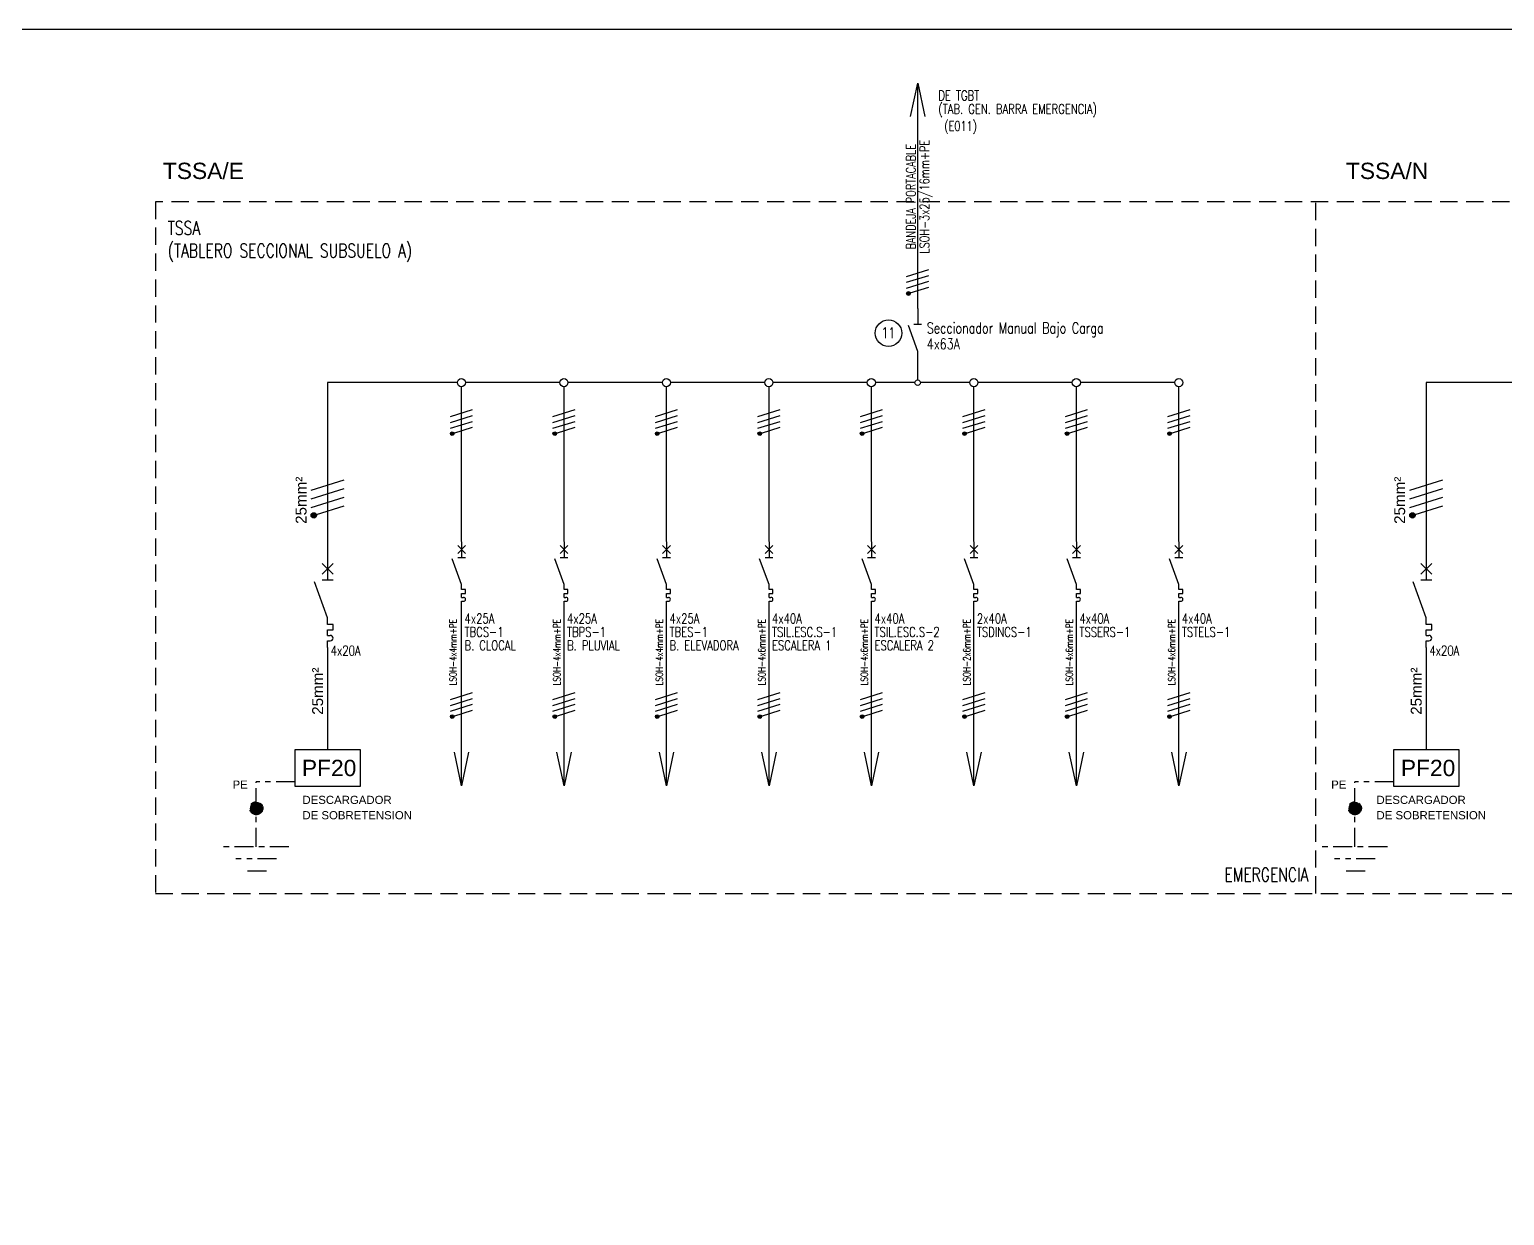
# Model space of a CAD drawing. Extents: x 3521 to 3783, y 1252 to 1654.
# Drawn here: x 3576.43 to 3603.56, y 1329.97 to 1351.78 of the extents above; entities that cross this region are included whole.
import ezdxf
from ezdxf.enums import TextEntityAlignment as Align

# ---------------------------------------------------------------- set-up
doc = ezdxf.new("R2010")
doc.units = 0
doc.linetypes.add('OCJ-ESQUEMAS UNIFILARES-CORREGIDOS IDO-REV.br$0$DASHED', pattern=[19.05, 12.7, -6.35])
doc.linetypes.add('OCJ-ESQUEMAS UNIFILARES-CORREGIDOS IDO-REV.br$0$EJE_5', pattern=[7.1, 5, -1, 0.1, -1])
for name, color, linetype in [('OCJ-ESQUEMAS UNIFILARES-CORREGIDOS IDO-REV.br$0$00-IE', 1, 'Continuous'), ('OCJ-ESQUEMAS UNIFILARES-CORREGIDOS IDO-REV.br$0$00-IE-CABLES', 10, 'Continuous'), ('OCJ-ESQUEMAS UNIFILARES-CORREGIDOS IDO-REV.br$0$01-ELE-APARATOS', 170, 'Continuous'), ('OCJ-ESQUEMAS UNIFILARES-CORREGIDOS IDO-REV.br$0$CABLES', 10, 'Continuous'), ('OCJ-ESQUEMAS UNIFILARES-CORREGIDOS IDO-REV.br$0$ELECTRIC', 4, 'Continuous'), ('OCJ-ESQUEMAS UNIFILARES-CORREGIDOS IDO-REV.br$0$NOMBRE DE PLANOS', 6, 'Continuous'), ('OCJ-ESQUEMAS UNIFILARES-CORREGIDOS IDO-REV.br$0$PAT', 80, 'Continuous'), ('OCJ-ESQUEMAS UNIFILARES-CORREGIDOS IDO-REV.br$0$TEXTO', 7, 'Continuous'), ('OCJ-ESQUEMAS UNIFILARES-CORREGIDOS IDO-REV.br$0$Textos', 4, 'Continuous')]:
    doc.layers.add(name, color=color, linetype=linetype)
doc.styles.add('OCJ-ESQUEMAS UNIFILARES-CORREGIDOS IDO-REV.br$0$ARIAL', font='arial.ttf', dxfattribs={"height": 0.2})
doc.styles.add('OCJ-ESQUEMAS UNIFILARES-CORREGIDOS IDO-REV.br$0$COTAS', font='sanss___.ttf', dxfattribs={"width": 0.7})
doc.styles.add('OCJ-ESQUEMAS UNIFILARES-CORREGIDOS IDO-REV.br$0$Electricidad', font='ROMANS.SHX', dxfattribs={"width": 0.75, "height": 0.175})

# ---------------------------------------------------------------- blocks, each defined once
blk = doc.blocks.new('OCJ-ESQUEMAS UNIFILARES-CORREGIDOS IDO-REV.br$0$A$C7AFF483F')
for points in [[(0, 0.88), (0, 0.592)], [(0, 0.09), (-0.172, 0.564)], [(-0.072, 0.592), (0.072, 0.592)], [(0, 0), (0, 0.09)]]:
    blk.add_lwpolyline(points)
blk = doc.blocks.new('OCJ-ESQUEMAS UNIFILARES-CORREGIDOS IDO-REV.br$0$ITM')
at = {"layer": 'OCJ-ESQUEMAS UNIFILARES-CORREGIDOS IDO-REV.br$0$01-ELE-APARATOS'}
for p, q in [((0, 0.225), (0.05, 0.225)), ((0, 0.125), (0.05, 0.125))]:
    blk.add_line(p, q, dxfattribs=at)
for points in [[(0, 1.65), (0, 1.25)], [(-0.1, 1.55), (0.1, 1.35)], [(-0.1, 1.35), (0.1, 1.55)], [(0, 0.55), (-0.239, 1.208)], [(-0.1, 1.25), (0.1, 1.25)], [(0, 0.425), (0, 0.55)], [(0, 0.325), (0.1, 0.325), (0.1, 0.425), (0, 0.425)], [(0, 0.225), (0, 0.325)], [(0, 0), (0, 0.125)]]:
    blk.add_lwpolyline(points, dxfattribs=at)
blk.add_arc((0.05, 0.175), 0.05, 270, 90, dxfattribs=at)
blk = doc.blocks.new('OCJ-ESQUEMAS UNIFILARES-CORREGIDOS IDO-REV.br$0$Unif-Interruptor-Term')
for p, q in [((0, -1.013), (0.045, -1.013)), ((0, -1.103), (0.045, -1.103))]:
    blk.add_line(p, q)
for points in [[(-0.09, 0.177), (0.09, -0.003)], [(-0.09, -0.003), (0.09, 0.177)], [(0, 0.267), (0, -0.093)], [(0, -0.72), (-0.215, -0.128)], [(-0.09, -0.093), (0.09, -0.093)], [(0, -0.833), (0, -0.72)], [(0, -0.923), (0.09, -0.923), (0.09, -0.833), (0, -0.833)], [(0, -1.013), (0, -0.923)], [(0, -1.215), (0, -1.103)]]:
    blk.add_lwpolyline(points)
blk.add_arc((0.045, -1.058), 0.045, 270, 90)

msp = doc.modelspace()

# ---------------------------------------------------------------- hatches: boundary and pattern name
at = {"layer": 'OCJ-ESQUEMAS UNIFILARES-CORREGIDOS IDO-REV.br$0$00-IE-CABLES'}
for points in [[(3592.571, 1346.908, 1), (3592.626, 1346.948, 1)], [(3584.182, 1344.331, 1), (3584.237, 1344.371, 1)], [(3586.067, 1344.331, 1), (3586.121, 1344.371, 1)], [(3587.952, 1344.331, 1), (3588.006, 1344.371, 1)], [(3589.836, 1344.331, 1), (3589.891, 1344.371, 1)], [(3591.721, 1344.331, 1), (3591.776, 1344.371, 1)], [(3593.606, 1344.331, 1), (3593.66, 1344.371, 1)], [(3595.491, 1344.331, 1), (3595.545, 1344.371, 1)], [(3597.375, 1344.331, 1), (3597.43, 1344.371, 1)], [(3584.182, 1339.129, 1), (3584.237, 1339.169, 1)], [(3586.067, 1339.129, 1), (3586.121, 1339.169, 1)], [(3587.952, 1339.129, 1), (3588.006, 1339.169, 1)], [(3589.836, 1339.129, 1), (3589.891, 1339.169, 1)], [(3591.721, 1339.129, 1), (3591.776, 1339.169, 1)], [(3593.606, 1339.129, 1), (3593.66, 1339.169, 1)], [(3595.491, 1339.129, 1), (3595.545, 1339.169, 1)], [(3597.375, 1339.129, 1), (3597.43, 1339.169, 1)]]:
    msp.add_hatch(color=256, dxfattribs=at).paths.add_polyline_path(points)
at = {"layer": 'OCJ-ESQUEMAS UNIFILARES-CORREGIDOS IDO-REV.br$0$CABLES'}
for points in [[(3581.704, 1342.878, 1), (3581.623, 1342.819, 1)], [(3601.91, 1342.878, 1), (3601.829, 1342.819, 1)]]:
    msp.add_hatch(color=256, dxfattribs=at).paths.add_polyline_path(points)
at = {"layer": 'OCJ-ESQUEMAS UNIFILARES-CORREGIDOS IDO-REV.br$0$PAT', "linetype": 'OCJ-ESQUEMAS UNIFILARES-CORREGIDOS IDO-REV.br$0$EJE_5', "ltscale": 0.07}
h = msp.add_hatch(color=256, dxfattribs=at)
h.paths.add_polyline_path([(3580.485, 1337.463), (3580.725, 1337.463, 1)])
h.paths.add_polyline_path([(3580.725, 1337.463), (3580.605, 1337.463), (3580.605, 1337.343, 0.414214)])
h.paths.add_polyline_path([(3580.605, 1337.463), (3580.485, 1337.463, 0.414214), (3580.605, 1337.343)])
h = msp.add_hatch(color=256, dxfattribs=at)
h.paths.add_polyline_path([(3600.691, 1337.463), (3600.931, 1337.463, 1)])
h.paths.add_polyline_path([(3600.931, 1337.463), (3600.811, 1337.463), (3600.811, 1337.343, 0.414214)])
h.paths.add_polyline_path([(3600.811, 1337.463), (3600.691, 1337.463, 0.414214), (3600.811, 1337.343)])

# ---------------------------------------------------------------- linework, layer by layer
at = {"layer": 'OCJ-ESQUEMAS UNIFILARES-CORREGIDOS IDO-REV.br$0$00-IE'}
for p, q in [((3581.917, 1345.289), (3581.917, 1342.066)), ((3584.304, 1345.289), (3581.917, 1345.289)), ((3586.189, 1345.289), (3584.452, 1345.289)), ((3588.074, 1345.289), (3586.337, 1345.289)), ((3589.959, 1345.289), (3588.222, 1345.289)), ((3591.843, 1345.289), (3590.107, 1345.289)), ((3592.72, 1345.289), (3591.992, 1345.289)), ((3593.728, 1345.289), (3592.82, 1345.289)), ((3595.613, 1345.289), (3593.876, 1345.289)), ((3597.498, 1345.289), (3595.761, 1345.289)), ((3602.123, 1345.289), (3602.123, 1342.066)), ((3612.098, 1345.289), (3602.123, 1345.289)), ((3581.917, 1340.416), (3581.917, 1338.545)), ((3602.123, 1340.416), (3602.123, 1338.545))]:
    msp.add_line(p, q, dxfattribs=at)
at = {"layer": 'OCJ-ESQUEMAS UNIFILARES-CORREGIDOS IDO-REV.br$0$00-IE-CABLES'}
for p, q in [((3592.77, 1346.653), (3592.77, 1350.798)), ((3592.77, 1345.339), (3592.77, 1345.847)), ((3584.381, 1342.365), (3584.381, 1345.215)), ((3586.265, 1342.365), (3586.265, 1345.215)), ((3588.15, 1342.365), (3588.15, 1345.215)), ((3590.035, 1342.365), (3590.035, 1345.215)), ((3591.92, 1342.365), (3591.92, 1345.215)), ((3593.804, 1342.365), (3593.804, 1345.215)), ((3595.689, 1342.365), (3595.689, 1345.215)), ((3597.574, 1342.365), (3597.574, 1345.215)), ((3584.381, 1337.876), (3584.381, 1341.179)), ((3586.265, 1337.876), (3586.265, 1341.179)), ((3588.15, 1337.876), (3588.15, 1341.179)), ((3590.035, 1337.876), (3590.035, 1341.179)), ((3591.92, 1337.876), (3591.92, 1341.179)), ((3593.804, 1337.876), (3593.804, 1341.179)), ((3595.689, 1337.876), (3595.689, 1341.179)), ((3597.574, 1337.876), (3597.574, 1341.179))]:
    msp.add_line(p, q, dxfattribs=at)
for points in [[(3592.639, 1350.18), (3592.77, 1350.798), (3592.901, 1350.18)], [(3592.566, 1347.242), (3592.973, 1347.37)], [(3592.566, 1347.134), (3592.973, 1347.262)], [(3592.566, 1347.026), (3592.973, 1347.154)], [(3592.631, 1346.938), (3592.973, 1347.046)], [(3584.177, 1344.665), (3584.584, 1344.793)], [(3586.062, 1344.665), (3586.469, 1344.793)], [(3587.947, 1344.665), (3588.354, 1344.793)], [(3589.831, 1344.665), (3590.238, 1344.793)], [(3591.716, 1344.665), (3592.123, 1344.793)], [(3593.601, 1344.665), (3594.008, 1344.793)], [(3595.486, 1344.665), (3595.893, 1344.793)], [(3597.371, 1344.665), (3597.778, 1344.793)], [(3584.177, 1344.557), (3584.584, 1344.685)], [(3584.177, 1344.449), (3584.584, 1344.577)], [(3584.241, 1344.361), (3584.584, 1344.469)], [(3586.062, 1344.557), (3586.469, 1344.685)], [(3586.062, 1344.449), (3586.469, 1344.577)], [(3586.126, 1344.361), (3586.469, 1344.469)], [(3587.947, 1344.557), (3588.354, 1344.685)], [(3587.947, 1344.449), (3588.354, 1344.577)], [(3588.011, 1344.361), (3588.354, 1344.469)], [(3589.831, 1344.557), (3590.238, 1344.685)], [(3589.831, 1344.449), (3590.238, 1344.577)], [(3589.896, 1344.361), (3590.238, 1344.469)], [(3591.716, 1344.557), (3592.123, 1344.685)], [(3591.716, 1344.449), (3592.123, 1344.577)], [(3591.781, 1344.361), (3592.123, 1344.469)], [(3593.601, 1344.557), (3594.008, 1344.685)], [(3593.601, 1344.449), (3594.008, 1344.577)], [(3593.665, 1344.361), (3594.008, 1344.469)], [(3595.486, 1344.557), (3595.893, 1344.685)], [(3595.486, 1344.449), (3595.893, 1344.577)], [(3595.55, 1344.361), (3595.893, 1344.469)], [(3597.371, 1344.557), (3597.778, 1344.685)], [(3597.371, 1344.449), (3597.778, 1344.577)], [(3597.435, 1344.361), (3597.778, 1344.469)], [(3584.177, 1339.463), (3584.584, 1339.591)], [(3586.062, 1339.463), (3586.469, 1339.591)], [(3587.947, 1339.463), (3588.354, 1339.591)], [(3589.831, 1339.463), (3590.238, 1339.591)], [(3591.716, 1339.463), (3592.123, 1339.591)], [(3593.601, 1339.463), (3594.008, 1339.591)], [(3595.486, 1339.463), (3595.893, 1339.591)], [(3597.371, 1339.463), (3597.778, 1339.591)], [(3584.177, 1339.355), (3584.584, 1339.483)], [(3584.177, 1339.247), (3584.584, 1339.375)], [(3586.062, 1339.355), (3586.469, 1339.483)], [(3586.062, 1339.247), (3586.469, 1339.375)], [(3587.947, 1339.355), (3588.354, 1339.483)], [(3587.947, 1339.247), (3588.354, 1339.375)], [(3589.831, 1339.355), (3590.238, 1339.483)], [(3589.831, 1339.247), (3590.238, 1339.375)], [(3591.716, 1339.355), (3592.123, 1339.483)], [(3591.716, 1339.247), (3592.123, 1339.375)], [(3593.601, 1339.355), (3594.008, 1339.483)], [(3593.601, 1339.247), (3594.008, 1339.375)], [(3595.486, 1339.355), (3595.893, 1339.483)], [(3595.486, 1339.247), (3595.893, 1339.375)], [(3597.371, 1339.355), (3597.778, 1339.483)], [(3597.371, 1339.247), (3597.778, 1339.375)], [(3584.241, 1339.159), (3584.584, 1339.267)], [(3586.126, 1339.159), (3586.469, 1339.267)], [(3588.011, 1339.159), (3588.354, 1339.267)], [(3589.896, 1339.159), (3590.238, 1339.267)], [(3591.781, 1339.159), (3592.123, 1339.267)], [(3593.665, 1339.159), (3594.008, 1339.267)], [(3595.55, 1339.159), (3595.893, 1339.267)], [(3597.435, 1339.159), (3597.778, 1339.267)], [(3584.511, 1338.494), (3584.381, 1337.876), (3584.25, 1338.494)], [(3586.396, 1338.494), (3586.265, 1337.876), (3586.135, 1338.494)], [(3588.281, 1338.494), (3588.15, 1337.876), (3588.019, 1338.494)], [(3590.166, 1338.494), (3590.035, 1337.876), (3589.904, 1338.494)], [(3592.051, 1338.494), (3591.92, 1337.876), (3591.789, 1338.494)], [(3593.935, 1338.494), (3593.804, 1337.876), (3593.674, 1338.494)], [(3595.82, 1338.494), (3595.689, 1337.876), (3595.558, 1338.494)], [(3597.705, 1338.494), (3597.574, 1337.876), (3597.443, 1338.494)]]:
    msp.add_lwpolyline(points, dxfattribs=at)
at = {"layer": 'OCJ-ESQUEMAS UNIFILARES-CORREGIDOS IDO-REV.br$0$00-IE-CABLES', "color": 3}
for points in [[(3581.319, 1338.545), (3582.516, 1338.545), (3582.516, 1337.863), (3581.319, 1337.863)], [(3601.525, 1338.545), (3602.722, 1338.545), (3602.722, 1337.863), (3601.525, 1337.863)]]:
    msp.add_lwpolyline(points, close=True, dxfattribs=at)
at = {"layer": 'OCJ-ESQUEMAS UNIFILARES-CORREGIDOS IDO-REV.br$0$00-IE-CABLES'}
for centre, radius in [((3592.599, 1346.928), 0.0338), ((3584.378, 1345.289), 0.0741), ((3586.263, 1345.289), 0.0741), ((3588.148, 1345.289), 0.0741), ((3590.033, 1345.289), 0.0741), ((3591.917, 1345.289), 0.0741), ((3593.802, 1345.289), 0.0741), ((3595.687, 1345.289), 0.0741), ((3597.572, 1345.289), 0.0741), ((3584.209, 1344.351), 0.0338), ((3586.094, 1344.351), 0.0338), ((3587.979, 1344.351), 0.0338), ((3589.864, 1344.351), 0.0338), ((3591.748, 1344.351), 0.0338), ((3593.633, 1344.351), 0.0338), ((3595.518, 1344.351), 0.0338), ((3597.403, 1344.351), 0.0338), ((3584.209, 1339.149), 0.0338), ((3586.094, 1339.149), 0.0338), ((3587.979, 1339.149), 0.0338), ((3589.864, 1339.149), 0.0338), ((3591.748, 1339.149), 0.0338), ((3593.633, 1339.149), 0.0338), ((3595.518, 1339.149), 0.0338), ((3597.403, 1339.149), 0.0338)]:
    msp.add_circle(centre, radius, dxfattribs=at)
at = {"layer": 'OCJ-ESQUEMAS UNIFILARES-CORREGIDOS IDO-REV.br$0$CABLES'}
for points in [[(3581.616, 1343.313), (3582.219, 1343.504)], [(3601.822, 1343.313), (3602.425, 1343.504)], [(3581.616, 1343.153), (3582.219, 1343.344)], [(3581.616, 1342.993), (3582.219, 1343.184)], [(3601.822, 1343.153), (3602.425, 1343.344)], [(3601.822, 1342.993), (3602.425, 1343.184)], [(3581.711, 1342.863), (3582.219, 1343.024)], [(3601.917, 1342.863), (3602.425, 1343.024)]]:
    msp.add_lwpolyline(points, dxfattribs=at)
for centre in [(3592.77, 1345.289), (3581.663, 1342.848), (3601.87, 1342.848)]:
    msp.add_circle(centre, 0.05, dxfattribs=at)
at = {"layer": 'OCJ-ESQUEMAS UNIFILARES-CORREGIDOS IDO-REV.br$0$ELECTRIC', "linetype": 'OCJ-ESQUEMAS UNIFILARES-CORREGIDOS IDO-REV.br$0$DASHED', "ltscale": 0.025}
msp.add_line((3600.093, 1335.895), (3600.093, 1348.615), dxfattribs=at)
msp.add_lwpolyline([(3578.752, 1335.895), (3633.179, 1335.895), (3633.179, 1348.615), (3578.752, 1348.615)], close=True, dxfattribs=at)
at = {"layer": 'OCJ-ESQUEMAS UNIFILARES-CORREGIDOS IDO-REV.br$0$NOMBRE DE PLANOS'}
msp.add_lwpolyline([(3575.107, 1307.605), (3637.33, 1307.605), (3637.33, 1351.782), (3575.107, 1351.782)], close=True, dxfattribs=at)
at = {"layer": 'OCJ-ESQUEMAS UNIFILARES-CORREGIDOS IDO-REV.br$0$PAT', "linetype": 'OCJ-ESQUEMAS UNIFILARES-CORREGIDOS IDO-REV.br$0$EJE_5', "ltscale": 0.07}
for p, q in [((3581.319, 1337.95), (3580.605, 1337.95)), ((3580.605, 1337.48), (3580.605, 1337.95)), ((3601.525, 1337.95), (3600.811, 1337.95)), ((3600.811, 1337.48), (3600.811, 1337.95)), ((3580.605, 1336.755), (3580.605, 1337.463)), ((3600.811, 1336.755), (3600.811, 1337.463)), ((3581.205, 1336.755), (3580.005, 1336.755)), ((3601.411, 1336.755), (3600.211, 1336.755)), ((3580.98, 1336.53), (3580.23, 1336.53)), ((3601.186, 1336.53), (3600.436, 1336.53)), ((3580.792, 1336.305), (3580.417, 1336.305)), ((3600.998, 1336.305), (3600.623, 1336.305))]:
    msp.add_line(p, q, dxfattribs=at)
for centre in [(3580.605, 1337.463), (3580.605, 1337.463), (3600.811, 1337.463), (3600.811, 1337.463)]:
    msp.add_circle(centre, 0.12, dxfattribs=at)
at = {"layer": 'OCJ-ESQUEMAS UNIFILARES-CORREGIDOS IDO-REV.br$0$TEXTO'}
msp.add_circle((3592.232, 1346.199), 0.244, dxfattribs=at)

# ---------------------------------------------------------------- block references
at = {"layer": 'OCJ-ESQUEMAS UNIFILARES-CORREGIDOS IDO-REV.br$0$01-ELE-APARATOS'}
for name, p in [('OCJ-ESQUEMAS UNIFILARES-CORREGIDOS IDO-REV.br$0$A$C7AFF483F', (3592.77, 1345.773)), ('OCJ-ESQUEMAS UNIFILARES-CORREGIDOS IDO-REV.br$0$ITM', (3581.917, 1340.416)), ('OCJ-ESQUEMAS UNIFILARES-CORREGIDOS IDO-REV.br$0$ITM', (3602.123, 1340.416))]:
    msp.add_blockref(name, p, dxfattribs=at)
at = {"layer": 'OCJ-ESQUEMAS UNIFILARES-CORREGIDOS IDO-REV.br$0$01-ELE-APARATOS', "xscale": 0.7999999999999546, "yscale": 0.7999999999999546, "zscale": 0.7999999999999546}
for p in [(3584.381, 1342.151), (3586.265, 1342.151), (3588.15, 1342.151), (3590.035, 1342.151), (3591.92, 1342.151), (3593.804, 1342.151), (3595.689, 1342.151), (3597.574, 1342.151)]:
    msp.add_blockref('OCJ-ESQUEMAS UNIFILARES-CORREGIDOS IDO-REV.br$0$Unif-Interruptor-Term', p, dxfattribs=at)

# ---------------------------------------------------------------- texts
at = {"layer": 'OCJ-ESQUEMAS UNIFILARES-CORREGIDOS IDO-REV.br$0$TEXTO', "style": 'OCJ-ESQUEMAS UNIFILARES-CORREGIDOS IDO-REV.br$0$Electricidad', "width": 0.75}
for s, height, p in [('DE TGBT', 0.18, (3593.15, 1350.479)), ('(TAB. GEN. BARRA EMERGENCIA)', 0.18, (3593.15, 1350.231)), ('TSSA', 0.25, (3578.978, 1348.009)), ('(TABLERO SECCIONAL SUBSUELO A)', 0.25, (3578.978, 1347.592)), ('Seccionador Manual Bajo Carga', 0.2, (3592.937, 1346.194)), ('11', 0.2, (3592.104, 1346.105)), ('4x63A', 0.2, (3592.937, 1345.902)), ('4x25A', 0.18, (3584.435, 1340.863)), ('4x25A', 0.18, (3586.32, 1340.863)), ('4x25A', 0.18, (3588.205, 1340.863)), ('4x40A', 0.18, (3590.09, 1340.863)), ('4x40A', 0.18, (3591.975, 1340.863)), ('2x40A', 0.18, (3593.859, 1340.863)), ('4x40A', 0.18, (3595.744, 1340.863)), ('4x40A', 0.18, (3597.629, 1340.863)), ('TBCS-1', 0.18, (3584.435, 1340.615)), ('TBPS-1', 0.18, (3586.32, 1340.615)), ('TBES-1', 0.18, (3588.205, 1340.615)), ('TSIL.ESC.S-1', 0.18, (3590.09, 1340.615)), ('TSIL.ESC.S-2', 0.18, (3591.975, 1340.615)), ('TSDINCS-1', 0.18, (3593.859, 1340.615)), ('TSSERS-1', 0.18, (3595.744, 1340.615)), ('TSTELS-1', 0.18, (3597.629, 1340.615)), ('4x20A', 0.18, (3581.974, 1340.272)), ('B. CLOCAL', 0.18, (3584.435, 1340.367)), ('B. PLUVIAL', 0.18, (3586.32, 1340.367)), ('B. ELEVADORA', 0.18, (3588.205, 1340.367)), ('ESCALERA 1', 0.18, (3590.09, 1340.367)), ('ESCALERA 2', 0.18, (3591.975, 1340.367)), ('4x20A', 0.18, (3602.181, 1340.272))]:
    msp.add_text(s, height=height, dxfattribs=at).set_placement(p)
msp.add_text('(E011)', height=0.175, dxfattribs=at).set_placement((3593.56, 1349.92), align=Align.CENTER)
for s, height, p in [('BANDEJA PORTACABLE', 0.175, (3592.732, 1348.707)), ('LSOH-3x25/16mm+PE', 0.175, (3592.982, 1348.707)), ('LSOH-4x4mm+PE', 0.13125, (3584.289, 1340.331)), ('LSOH-4x4mm+PE', 0.13125, (3586.199, 1340.331)), ('LSOH-4x4mm+PE', 0.13125, (3588.083, 1340.331)), ('LSOH-4x6mm+PE', 0.13125, (3589.968, 1340.331)), ('LSOH-4x6mm+PE', 0.13125, (3591.853, 1340.331)), ('LSOH-2x6mm+PE', 0.13125, (3593.738, 1340.331)), ('LSOH-4x6mm+PE', 0.13125, (3595.623, 1340.331)), ('LSOH-4x6mm+PE', 0.13125, (3597.507, 1340.331))]:
    msp.add_text(s, height=height, rotation=90, dxfattribs=at).set_placement(p, align=Align.CENTER)
at = {"layer": 'OCJ-ESQUEMAS UNIFILARES-CORREGIDOS IDO-REV.br$0$TEXTO', "style": 'OCJ-ESQUEMAS UNIFILARES-CORREGIDOS IDO-REV.br$0$ARIAL'}
for s, height, p in [('TSSA/E', 0.3, (3578.887, 1349.033)), ('TSSA/N', 0.3, (3600.646, 1349.033)), ('PE', 0.15, (3580.169, 1337.823)), ('PE', 0.15, (3600.375, 1337.823)), ('DESCARGADOR ', 0.15, (3581.454, 1337.542)), ('DESCARGADOR ', 0.15, (3601.208, 1337.542)), ('DE SOBRETENSION', 0.15, (3581.454, 1337.26)), ('DE SOBRETENSION', 0.15, (3601.208, 1337.26))]:
    msp.add_text(s, height=height, dxfattribs=at).set_placement(p)
for p in [(3581.529, 1343.126), (3601.735, 1343.126), (3581.833, 1339.616), (3602.039, 1339.616)]:
    msp.add_text('25mm²', height=0.2, rotation=90, dxfattribs=at).set_placement(p, align=Align.CENTER)
at = {"layer": 'OCJ-ESQUEMAS UNIFILARES-CORREGIDOS IDO-REV.br$0$TEXTO', "style": 'OCJ-ESQUEMAS UNIFILARES-CORREGIDOS IDO-REV.br$0$Electricidad', "width": 0.75}
msp.add_text('EMERGENCIA', height=0.25, dxfattribs=at).set_placement((3599.955, 1336.117), align=Align.RIGHT)
at = {"layer": 'OCJ-ESQUEMAS UNIFILARES-CORREGIDOS IDO-REV.br$0$Textos', "style": 'OCJ-ESQUEMAS UNIFILARES-CORREGIDOS IDO-REV.br$0$COTAS'}
for p in [(3581.444, 1338.054), (3601.656, 1338.054)]:
    msp.add_text('PF20', height=0.3, dxfattribs=at).set_placement(p)

doc.saveas('drawing.dxf')
